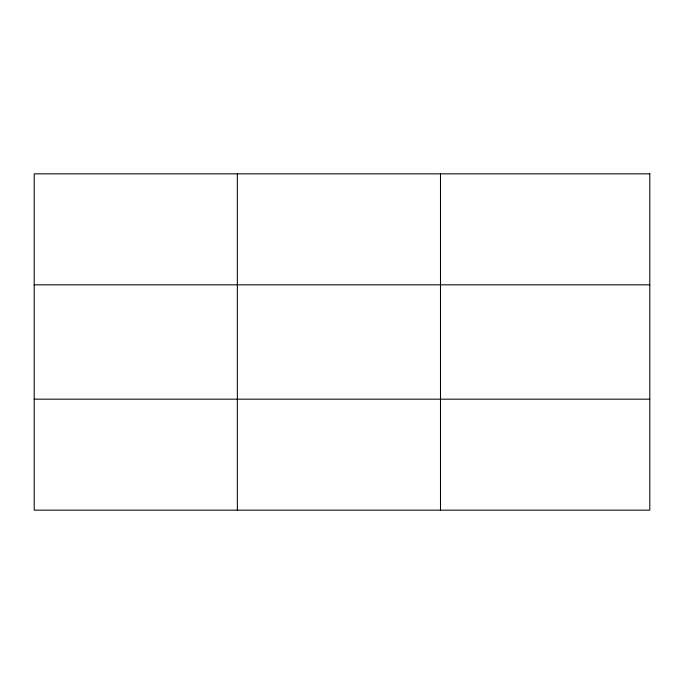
<?xml version="1.0" encoding="UTF-8"?>
<svg xmlns="http://www.w3.org/2000/svg" width="684" height="684" viewBox="0 0 684 684"><rect width="100%" height="100%" fill="white"/><g stroke="black" fill="none" stroke-linecap="round" stroke-linejoin="round"><path stroke-width="1.03" d="M237.348 510.161L237.348 173.839M440.496 510.161L440.496 173.839M34.2 284.826L649.8 284.826M34.2 399.174L649.8 399.174M649.8 173.839L649.8 510.161L34.2 510.161L34.2 173.839L649.8 173.839"/></g></svg>
